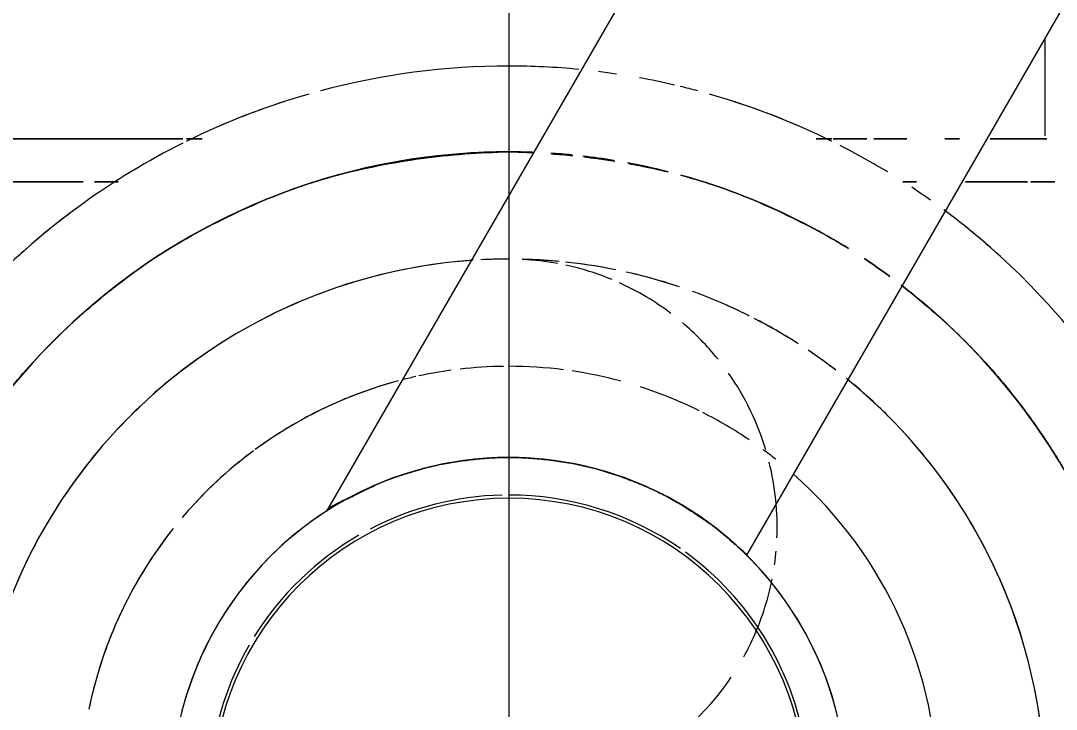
# Model space of a CAD drawing. Header units: metres. Extents: x 34 to 87, y -2.3 to 19.3.
# Drawn here: x 48.69489 to 48.71903, y 0.502 to 0.51806 of the extents above; entities that cross this region are included whole.
import ezdxf

# ---------------------------------------------------------------- set-up
doc = ezdxf.new("R2010")
doc.units = ezdxf.units.M
for name, color, linetype, lineweight in [('A-ANNO-DIMS', 7, 'Continuous', 5), ('A-ANNO-DIMS-25', 7, 'Continuous', 5), ('P-PIPE', 7, 'Continuous', 5), ('P-PIPE-CNTR', 7, 'Continuous', 5), ('P-SANR-FIXT', 7, 'Continuous', 5)]:
    doc.layers.add(name, color=color, linetype=linetype, lineweight=lineweight)
doc.styles.add('Arial_1', font='arial.ttf', dxfattribs={"height": 0.07499999999999998})
doc.dimstyles.new('Diagonal_-_2_mm_Arial_-_PRETO', dxfattribs={"dimscale": 0.3048, "dimtxt": 0.07651945499677275, "dimasz": 0.2460629921259842, "dimexe": 0.1968503937007874, "dimexo": 0.1230314960629921, "dimgap": 0.04101049868766404, "dimtad": 1, "dimrnd": 0.01, "dimzin": 0, "dimdsep": 46, "dimtxsty": 'Arial_1', "dimblk1": 'OBLIQUE', "dimblk2": 'OBLIQUE', "dimsah": 1, "dimcen": 0.09, "dimdle": 0.1968503937007874, "dimazin": 0, "dimtfac": 1, "dimtdec": 4, "dimtix": 1, "dimtmove": 0, "dimatfit": 3, "dimfxl": 1, "dimtvp": 1, "dimtolj": 1, "dimtzin": 0, "dimarcsym": 2})

# ---------------------------------------------------------------- blocks, each defined once
blk = doc.blocks.new('UT_Ducha higiênica - UT_Ducha higiênica-3698909-AA')
at = {"layer": 'P-SANR-FIXT'}
for p, q in [((-1.810262603872332, 0.5299137748155077), (-1.823709202515767, 0.5066235827755959)), ((-1.813910192409922, 0.505595966142876), (-1.80246837523823, 0.5254137748155803))]:
    blk.add_line(p, q, dxfattribs=at)
at = {"layer": 'P-SANR-FIXT', "color": 7, "true_color": 0xf3f3f3}
blk.add_line((-1.816855733293515, 0.5096575136304605), (-1.816862235594529, 0.5096592582628914), dxfattribs=at)
at = {"layer": 'P-SANR-FIXT', "color": 7, "true_color": 0xfafafa}
blk.add_line((-1.816862235594529, 0.5096592582628914), (-1.816855733293516, 0.5096575136304605), dxfattribs=at)
at = {"layer": 'P-SANR-FIXT'}
for centre, radius, start, end in [((-1.81945042604557, 0.5), 0.01499999999999988, 87.92686781552248, 172.2725933896836), ((-1.81945042604557, 0.5), 0.01500000000000015, 359.999999999999, 52.45709492384598), ((-1.819450426045496, 0.5), 0.007874580992595998, 6.043053894780682e-13, 180.0000000000002)]:
    blk.add_arc(centre, radius, start, end, dxfattribs=at)
at = {"layer": 'P-SANR-FIXT', "color": 254, "true_color": 0xdfdfdf}
for centre, radius, start, end in [((-1.819450426045571, 0.5), 0.01500000000000002, 87.92686781551487, 104.9999999999996), ((-1.819450426045571, 0.5), 0.01500000000000005, 105.5020637589448, 119.9999999999914), ((-1.819450426045571, 0.5), 0.01499999999999974, 119.9999999999999, 133.6210459063669), ((-1.81945042604557, 0.5), 0.01249999999999993, 94.12516387038426, 170.7271120676217), ((-1.81945042604557, 0.5), 0.01250000000000009, 90.00000000002875, 92.25423469218498), ((-1.81945042604557, 0.5), 0.01249999999999995, 84.63970986353418, 88.51524306647211), ((-1.81945042604557, 0.5), 0.01250000000000012, 78.50463818761904, 83.64536096419708), ((-1.81945042604557, 0.5), 0.0125, 71.46931792699326, 77.39263682149009), ((-1.819450426045571, 0.5), 0.01499999999999993, 46.37895409353064, 52.45709492384673), ((-1.81945042604557, 0.5), 0.01249999999999989, 63.36088257614692, 69.28959138024625), ((-1.81945042604557, 0.5), 0.01250000000000012, 57.31698703615653, 62.34781113139747), ((-1.819450426045571, 0.5), 0.01500000000000002, 134.9999999999999, 137.9656179443704), ((-1.819450426045571, 0.5), 0.01500000000000007, 42.03438205560971, 45.00000000000067), ((-1.81945042604557, 0.5), 0.01249999999999993, 52.45471550418785, 55.77625808814241), ((-1.819450426045554, 0.5000000000000007), 0.01000000000000022, 97.7680234082502, 102.1477611789512), ((-1.819450426045554, 0.5000000000000007), 0.01000000000000005, 90.73467850655098, 96.5625000001524), ((-1.819450426045554, 0.5000000000000007), 0.01000000000000024, 82.69536533139674, 90), ((-1.819450426045554, 0.5000000000000007), 0.01000000000000008, 75.00000000014633, 81.56250000015007), ((-1.819450426045554, 0.5000000000000007), 0.01000000000000009, 105.0000000001315, 120.0000000000004), ((-1.819450426045554, 0.5000000000000007), 0.009999999999999969, 102.5488362471006, 104.3393358432633), ((-1.81945042604557, 0.5), 0.01250000000000014, 5.088887490341588e-13, 50.87077809407312), ((-1.819450426045554, 0.5000000000000007), 0.01, 63.7144967614481, 72.14471713421297), ((-1.819450426045554, 0.5000000000000007), 0.009999999999999933, 55.97797647299984, 63.14075880307733), ((-1.819450426045554, 0.5000000000000007), 0.009999999999999962, 51.56250000010911, 53.70826467037396), ((-1.819450426045571, 0.5), 0.01499999999999996, 27.26107276225408, 32.3836565215001), ((-1.819450426045496, 0.5), 0.007874580992596008, 90.7786540101424, 118.6628311209551), ((-1.819450426045496, 0.5), 0.007874580992595961, 60.7755049514563, 89.54407680497617), ((-1.819450426045554, 0.5000000000000007), 0.009999999999999697, 6.361109362926828e-13, 48.49130284950536), ((-1.819450426045554, 0.5000000000000007), 0.01000000000000014, 135.0000000000915, 139.6527138589994), ((-1.819450426045586, 0.5000000000000092), 0.006999999999999816, 91.34515711355073, 117.548331630956), ((-1.819450426045586, 0.5000000000000092), 0.006999999999999816, 91.34515711355073, 117.548331630956), ((-1.819450426045586, 0.5000000000000092), 0.006999999999999883, 55.23102716010954, 89.9999999992471), ((-1.819450426045586, 0.5000000000000092), 0.006999999999999883, 55.23102716010954, 89.9999999992471), ((-1.819450426045496, 0.5), 0.007874580992595975, 120.1427071984765, 180.0000000000002), ((-1.819450426045496, 0.5), 0.00787458099259611, 8.078029001045219e-13, 59.13979484967984), ((-1.819450426045554, 0.5000000000000007), 0.01000000000000005, 141.5625000001269, 155.9466991410712), ((-1.819450426045586, 0.5000000000000092), 0.007000000000000006, 120.0000000000005, 148.0790607867763), ((-1.819450426045586, 0.5000000000000092), 0.007000000000000006, 120.0000000000005, 148.0790607867763), ((-1.819450426045586, 0.5000000000000092), 0.006999999999999986, 9.496322211367529, 54.05693338716117), ((-1.819450426045586, 0.5000000000000092), 0.006999999999999986, 9.496322211367529, 54.05693338716117), ((-1.819450426045554, 0.5000000000000007), 0.01000000000000019, 156.5625000000986, 168.4088900845289), ((-1.819450426045586, 0.5000000000000092), 0.006999999999999949, 150.000000000001, 174.0569333767313), ((-1.819450426045586, 0.5000000000000092), 0.006999999999999949, 150.000000000001, 174.0569333767313)]:
    blk.add_arc(centre, radius, start, end, dxfattribs=at)
at = {"layer": 'P-SANR-FIXT', "color": 7, "true_color": 0xf3f3f3}
for centre, radius, start, end in [((-1.819450426045571, 0.5), 0.01499999999999996, 84.42047891496541, 86.28793951583793), ((-1.819450426045571, 0.5), 0.01500000000000002, 80.64170349957523, 83.42559610029672), ((-1.819450426045571, 0.5), 0.01499999999999999, 75.71082009180722, 79.39155127627987), ((-1.819450426045571, 0.5), 0.01500000000000008, 60.00000000000085, 74.32985081805852), ((-1.819450426045571, 0.5), 0.01500000000000005, 58.2096607449789, 59.93486951286456), ((-1.81945042604557, 0.5), 0.01249999999999999, 90.00000000002952, 92.2542346921847), ((-1.81945042604557, 0.5), 0.01250000000000004, 84.63970986353526, 88.51524306647212), ((-1.81945042604557, 0.5), 0.01250000000000012, 78.50463818761907, 83.6453609641981), ((-1.819450426045571, 0.5), 0.0150000000000002, 53.83458269658388, 56.22198570471585), ((-1.81945042604557, 0.5), 0.01249999999999978, 71.469317926993, 77.3926368214899), ((-1.81945042604557, 0.5), 0.01250000000000009, 63.36088257614752, 69.28959138024656), ((-1.81945042604557, 0.5), 0.01250000000000011, 57.31698703615782, 62.34781113139851), ((-1.81945042604557, 0.5), 0.01250000000000002, 52.4547155041882, 55.77625808814274), ((-1.819450426045554, 0.5000000000000007), 0.01000000000000001, 97.76802340825047, 102.1477611789528), ((-1.819450426045554, 0.5000000000000007), 0.009999999999999896, 90.73467850655102, 96.56250000015251), ((-1.819450426045554, 0.5000000000000007), 0.01000000000000014, 82.69536533139691, 90.00000000000031), ((-1.819450426045554, 0.5000000000000007), 0.009999999999999792, 75.00000000014845, 81.56250000015238), ((-1.819450426045554, 0.5000000000000007), 0.01000000000000003, 102.5488362471018, 104.3393358432633), ((-1.819450426045554, 0.5000000000000007), 0.009999999999999924, 63.71449676144947, 72.14471713421413), ((-1.819450426045554, 0.5000000000000007), 0.009999999999999884, 55.97797647300125, 63.14075880307761), ((-1.819450426045554, 0.5000000000000007), 0.01, 120.0000000001237, 126.2917353296251), ((-1.819450426045554, 0.5000000000000007), 0.009999999999999886, 126.5625000001426, 135.0000000000005), ((-1.819450426045554, 0.5000000000000007), 0.01, 51.5625000001123, 53.70826467037512)]:
    blk.add_arc(centre, radius, start, end, dxfattribs=at)
at = {"layer": 'P-SANR-FIXT', "color": 253, "true_color": 0xa6a6a6}
for centre, radius, start, end in [((-1.81945042604557, 0.5), 0.01500000000000009, 84.42047891497313, 86.28793951584562), ((-1.81945042604557, 0.5), 0.01499999999999995, 80.64170349958287, 83.42559610030526), ((-1.81945042604557, 0.5), 0.01500000000000011, 75.7108200918144, 79.39155127628767), ((-1.81945042604557, 0.5), 0.01499999999999976, 58.20966074497802, 74.32985081806518), ((-1.81945042604557, 0.5), 0.01250000000000002, 94.1251638703832, 170.7271120676211), ((-1.81945042604557, 0.5), 0.01499999999999986, 53.83458269658238, 56.22198570471506), ((-1.819450426045571, 0.5), 0.01499999999999984, 137.9656179443707, 147.6163434785007), ((-1.819450426045571, 0.5), 0.01499999999999998, 32.38365652150009, 42.03438205560964), ((-1.819450426045554, 0.5000000000000007), 0.009999999999999985, 105.0000000001317, 126.2917353296269), ((-1.81945042604557, 0.5), 0.01250000000000006, 359.9999999999995, 50.87077809407202), ((-1.819450426045554, 0.5000000000000007), 0.01000000000000027, 126.5625000001429, 139.6527138590002), ((-1.819450426045496, 0.5), 0.007874580992595975, 6.106664988409952e-13, 180.0000000000002), ((-1.819450426045496, 0.5), 0.007874580992595975, 6.106664988409952e-13, 180.0000000000002), ((-1.819450426045554, 0.5000000000000007), 0.009999999999999787, 359.9999999999971, 48.49130284950257), ((-1.819450426045496, 0.5), 0.006924652297967796, 6.869998111961195e-13, 180.0000000000002), ((-1.819450426045554, 0.5000000000000007), 0.01000000000000004, 141.562500000128, 168.4088900845306)]:
    blk.add_arc(centre, radius, start, end, dxfattribs=at)
for points, knots in [([(-1.826963915011092, 0.5129825838554961), (-1.826699520463735, 0.5131330473806542), (-1.826154835598717, 0.5134215790338464), (-1.825293446708371, 0.5138245372140178), (-1.824392623189384, 0.5141783864350018), (-1.823458694974108, 0.5144671769570521), (-1.822495396547643, 0.5146882959124539), (-1.821173079019319, 0.5149090537146497), (-1.820145460112472, 0.5149867507995789), (-1.819450426045554, 0.515)], [0.7142857142857143, 0.7142857142857143, 0.7142857142857143, 0.7142857142857143, 0.75, 0.7857142857142857, 0.8214285714285714, 0.8571428571428571, 0.8928571428571428, 0.9285714285714286, 1, 1, 1, 1]), ([(-1.82345379993891, 0.5144558983626107), (-1.82313759549862, 0.5145408832755194), (-1.822495396547643, 0.5146882959124539), (-1.821173079019319, 0.5149090537146497), (-1.820145460112472, 0.5149867507995789), (-1.819450426045554, 0.515)], [0.8571428571428571, 0.8571428571428571, 0.8571428571428571, 0.8571428571428571, 0.8928571428571428, 0.9285714285714286, 1, 1, 1, 1]), ([(-1.826963915011093, 0.512982583855496), (-1.827228309586281, 0.512832120407157), (-1.827741203062765, 0.5125187983794645), (-1.82846477778119, 0.5120015758206784), (-1.829143297426279, 0.5114533182117168), (-1.829778948984076, 0.5108881588117663), (-1.830369528755214, 0.5103022571202782), (-1.831095804897199, 0.5094810922105256), (-1.831676544633594, 0.5087099663583495), (-1.8320509989988, 0.5081411328535183), (-1.832136207076283, 0.5080068259294488)], [0.2857142857142857, 0.2857142857142857, 0.2857142857142857, 0.2857142857142857, 0.3214285714285714, 0.3571428571428571, 0.3928571428571428, 0.4285714285714285, 0.4642857142857143, 0.5, 0.5714285714285714, 0.5933008504604715, 0.5933008504604715, 0.5933008504604715, 0.5933008504604715]), ([(-1.806764615208377, 0.5080069082011299), (-1.806849809573018, 0.5081412529752803), (-1.807080921032943, 0.5084923638925086), (-1.8074840097018, 0.5090528205950552), (-1.807986485979894, 0.5096867429519455), (-1.808531358236162, 0.5103021607887681), (-1.809121893755549, 0.5108881846236897), (-1.809709747647275, 0.511410806982378), (-1.810108199927154, 0.5117362067172879), (-1.810286545039971, 0.5118754340847446)], [0.4066991495411216, 0.4066991495411216, 0.4066991495411216, 0.4066991495411216, 0.4285714285714285, 0.4642857142857143, 0.5, 0.5357142857142857, 0.5714285714285714, 0.6071428571428571, 0.634798713186707, 0.634798713186707, 0.634798713186707, 0.634798713186707]), ([(-1.806764645014858, 0.5080068259294479), (-1.806710720557497, 0.507921828964204), (-1.806606515109028, 0.5077536213787667), (-1.806506382695391, 0.5075835893677344), (-1.806458029774483, 0.5074995150277848)], [0.5933008504588784, 0.5933008504588784, 0.5933008504588784, 0.5933008504588784, 0.6071428571428571, 0.6205710130504292, 0.6205710130504292, 0.6205710130504292, 0.6205710130504292]), ([(-1.813910192409923, 0.5055959661428772), (-1.813906679343498, 0.5056020509524161), (-1.813934059134279, 0.5056346924585065), (-1.814033783820431, 0.5057251272012268), (-1.814140281569849, 0.5058142938870458), (-1.814273464247535, 0.5059305858484928), (-1.814432537358179, 0.5060720185901013), (-1.814590219594944, 0.506202107151573), (-1.814732618810662, 0.506309773465422), (-1.81484834954931, 0.5063903989623959), (-1.814971670017075, 0.506473071258869), (-1.81514417891509, 0.5065888830361566), (-1.815376364778157, 0.5067391118069118), (-1.815681629483467, 0.5069200845474612), (-1.816014069419673, 0.5070893043309548), (-1.816372095879955, 0.5072464759542671), (-1.816876684439009, 0.5074460882068175), (-1.817543262903881, 0.5076582125925019), (-1.818240038908712, 0.5077875043916815), (-1.818800523404078, 0.5078474528598557), (-1.819214147749628, 0.5078749139908659), (-1.819620052811278, 0.507878871263414), (-1.820019458011557, 0.5078565329428354), (-1.820343822537004, 0.5078228276591584), (-1.820597111551302, 0.5077889769400064), (-1.820814579695917, 0.5077572982910399), (-1.821057279644726, 0.5077130749491048), (-1.821411321104828, 0.507629499777445), (-1.821749467197496, 0.5075293319332943), (-1.822068692229925, 0.5074254544350865), (-1.822374151543749, 0.5073203918845294), (-1.822737476447466, 0.5071506250088986), (-1.823039876746233, 0.5069970035234227), (-1.82325368591196, 0.5068990252463837), (-1.823438696627211, 0.5068145899894995), (-1.823620018144152, 0.5067172384511348), (-1.823691722357381, 0.5066538592980515), (-1.823709202515769, 0.5066235827755982)], [0, 0, 0, 0, 0.05555555555555555, 0.08333333333333333, 0.1111111111111111, 0.1388888888888889, 0.1666666666666667, 0.1944444444444444, 0.2083333333333333, 0.2222222222222222, 0.2361111111111111, 0.25, 0.2777777777777778, 0.3055555555555556, 0.3333333333333333, 0.361111111111111, 0.3888888888888888, 0.4444444444444444, 0.5, 0.5277777777777778, 0.5555555555555556, 0.5833333333333334, 0.6111111111111112, 0.6388888888888888, 0.6527777777777777, 0.6666666666666666, 0.6875, 0.7083333333333333, 0.75, 0.7708333333333333, 0.7916666666666666, 0.8333333333333333, 0.875, 0.890625, 0.9166666666666666, 0.9583333333333333, 1, 1, 1, 1])]:
    blk.add_open_spline(points, degree=3, knots=knots, dxfattribs=at)
at = {"layer": 'P-SANR-FIXT', "color": 254, "true_color": 0xdfdfdf}
for points, knots in [([(-1.819450426045555, 0.515), (-1.820145460112472, 0.5149867507995789), (-1.82117307901928, 0.5149090537145415), (-1.822495396547708, 0.5146882959126342), (-1.823137595498476, 0.5145408832751228), (-1.82345379993891, 0.5144558983626107)], [0, 0, 0, 0, 0.07142857142857142, 0.1071428571428571, 0.1428571428571428, 0.1428571428571428, 0.1428571428571428, 0.1428571428571428]), ([(-1.817707231253978, 0.5148828056544354), (-1.817604860262349, 0.51487080422722), (-1.817363536750409, 0.5148402886236273), (-1.817124272517818, 0.5148047298860049), (-1.816986901551128, 0.5147825599625063)], [0.06057700342981052, 0.06057700342981052, 0.06057700342981052, 0.06057700342981052, 0.07142857142857142, 0.08624488553443418, 0.08624488553443418, 0.08624488553443418, 0.08624488553443418]), ([(-1.81666830766333, 0.5147279664552629), (-1.816581951417802, 0.5147123035937351), (-1.816271024946382, 0.5146533549416462), (-1.815964381639458, 0.5145860400898584), (-1.815744886045154, 0.5145323200058008)], [0.09774800600360561, 0.09774800600360561, 0.09774800600360561, 0.09774800600360561, 0.1071428571428571, 0.1316978131291491, 0.1316978131291491, 0.1316978131291491, 0.1316978131291491]), ([(-1.826963915011093, 0.512982583855496), (-1.827228309586281, 0.512832120407157), (-1.827741203062765, 0.5125187983794645), (-1.82846477778119, 0.5120015758206784), (-1.829143297426279, 0.5114533182117168), (-1.829778948984076, 0.5108881588117663), (-1.830369528755214, 0.5103022571202782), (-1.831095804897199, 0.5094810922105256), (-1.831738852077126, 0.5086272324287094), (-1.832301854968269, 0.5077537278222987), (-1.83280897011351, 0.5068551895399477), (-1.833563190334772, 0.5052541070982723), (-1.834265513037531, 0.5028859037594363), (-1.834450426045554, 0.5009692221810875), (-1.834450426045554, 0.5)], [0.2857142857142857, 0.2857142857142857, 0.2857142857142857, 0.2857142857142857, 0.3214285714285714, 0.3571428571428571, 0.3928571428571428, 0.4285714285714285, 0.4642857142857143, 0.5, 0.5714285714285714, 0.6071428571428571, 0.6428571428571428, 0.7142857142857143, 0.8571428571428571, 1, 1, 1, 1]), ([(-1.806458040785935, 0.5074994846340373), (-1.806506393425848, 0.5075835597495895), (-1.806606519826713, 0.5077536083570412), (-1.806710699429269, 0.5079218872822229), (-1.806764615208377, 0.5080069082011299)], [0.3794289869495707, 0.3794289869495707, 0.3794289869495707, 0.3794289869495707, 0.3928571428571428, 0.4066991495411216, 0.4066991495411216, 0.4066991495411216, 0.4066991495411216])]:
    blk.add_open_spline(points, degree=3, knots=knots, dxfattribs=at)
at = {"layer": 'P-SANR-FIXT', "color": 253, "true_color": 0xa6a6a6}
for points in [[(-1.819450426045554, 0.515), (-1.81926454205158, 0.5149964565560039), (-1.819079370097224, 0.5149901558165589), (-1.818895024811527, 0.5149810881204132)], [(-1.826963915011092, 0.5129825838554961), (-1.826699520463735, 0.5131330473806542), (-1.826154835598717, 0.5134215790338464), (-1.825293446708371, 0.5138245372140178), (-1.824392623189384, 0.5141783864350018), (-1.8237700043792, 0.514370913449702), (-1.82345379993891, 0.5144558983626107)], [(-1.811936937080024, 0.5129825838554815), (-1.811800974545665, 0.5129052093792843), (-1.811667113767671, 0.5128261959951886), (-1.811535311195354, 0.5127453158300587)], [(-1.811167276611069, 0.5125109251265738), (-1.810964299233119, 0.5123767042143149), (-1.810766397772946, 0.5122372438984716), (-1.810573507953309, 0.5120940103174855)]]:
    blk.add_open_spline(points, degree=3, dxfattribs=at)
at = {"layer": 'P-SANR-FIXT', "color": 254, "true_color": 0xdfdfdf}
for points in [[(-1.818895024811523, 0.5149810881204244), (-1.819079370097222, 0.514990155816564), (-1.81926454205158, 0.5149964565560039), (-1.819450426045555, 0.515)], [(-1.818459483802471, 0.514954394193614), (-1.818294614994516, 0.5149422763763428), (-1.818130490975255, 0.5149279057113244), (-1.81796719561213, 0.5149112751299793)], [(-1.82345379993891, 0.5144558983626107), (-1.823770004379344, 0.5143709134500986), (-1.824392623190312, 0.5141783864375612), (-1.82529344670491, 0.5138245372044649), (-1.826154835611634, 0.5134215790694983), (-1.826699520435904, 0.5131330473038349), (-1.826963915011093, 0.512982583855496)], [(-1.815447052152202, 0.5144558983626027), (-1.815130847711768, 0.51437091345009), (-1.814508228900801, 0.5141783864375515), (-1.813607405386204, 0.5138245372044534), (-1.812746016479481, 0.5134215790694853), (-1.812201331655211, 0.5131330473038209), (-1.811936937080024, 0.5129825838554815)], [(-1.811535311245513, 0.5127453156916122), (-1.811667113809043, 0.512826195880996), (-1.811800974559977, 0.5129052093397807), (-1.811936937080024, 0.5129825838554815)], [(-1.810573507802104, 0.5120940107348434), (-1.810766397483765, 0.5122372446966689), (-1.810964299148389, 0.5123767044481886), (-1.811167276611069, 0.5125109251265738)]]:
    blk.add_open_spline(points, degree=3, dxfattribs=at)
at = {"layer": 'P-SANR-FIXT', "color": 7, "true_color": 0xf3f3f3}
for points in [[(-1.817967195612119, 0.5149112751300107), (-1.818130490975244, 0.5149279057113577), (-1.818294614994505, 0.5149422763763734), (-1.818459483802462, 0.5149543941936399)], [(-1.811936937080024, 0.5129825838554815), (-1.812201331627381, 0.5131330473806401), (-1.812746016492398, 0.5134215790338335), (-1.813607405382743, 0.5138245372140062), (-1.81450822890173, 0.514178386434992), (-1.815130847711913, 0.5143709134496933), (-1.815447052152203, 0.5144558983626027)]]:
    blk.add_open_spline(points, degree=3, dxfattribs=at)
for points, knots in [([(-1.816986901551146, 0.5147825599624584), (-1.817124272517832, 0.5148047298859687), (-1.817363536750409, 0.5148402886236279), (-1.817604860262342, 0.5148708042272385), (-1.81770723125397, 0.5148828056544591)], [0.9137551144655657, 0.9137551144655657, 0.9137551144655657, 0.9137551144655657, 0.9285714285714286, 0.9394229965701894, 0.9394229965701894, 0.9394229965701894, 0.9394229965701894]), ([(-1.815744886045083, 0.5145323200059984), (-1.815964381639373, 0.5145860400900922), (-1.816271024946378, 0.5146533549416595), (-1.816581951417819, 0.5147123035936906), (-1.816668307663349, 0.5147279664552109)], [0.8683021868708507, 0.8683021868708507, 0.8683021868708507, 0.8683021868708507, 0.8928571428571428, 0.9022519939963942, 0.9022519939963942, 0.9022519939963942, 0.9022519939963942])]:
    blk.add_open_spline(points, degree=3, knots=knots, dxfattribs=at)
at = {"layer": 'P-SANR-FIXT'}
for points, knots in [([(-1.832136236882763, 0.5080069082011307), (-1.832051042518116, 0.5081412529752906), (-1.831819931058185, 0.5084923638925274), (-1.831416842389321, 0.5090528205950813), (-1.830914366111227, 0.5096867429519696), (-1.830369493854959, 0.5103021607887906), (-1.82977895833557, 0.5108881846237106), (-1.829143294920553, 0.511453311295427), (-1.828464778452597, 0.5120015776738926), (-1.827741202882861, 0.5125187978828973), (-1.827228309558449, 0.5128321203303379), (-1.826963915011092, 0.5129825838554961)], [0.4066991495395284, 0.4066991495395284, 0.4066991495395284, 0.4066991495395284, 0.4285714285714285, 0.4642857142857143, 0.5, 0.5357142857142857, 0.5714285714285714, 0.6071428571428571, 0.6428571428571428, 0.6785714285714286, 0.7142857142857143, 0.7142857142857143, 0.7142857142857143, 0.7142857142857143]), ([(-1.810286544711526, 0.5118754349913156), (-1.810108199189169, 0.5117362087542662), (-1.809709746033355, 0.5114108114371113), (-1.809121903107044, 0.5108881588117454), (-1.808531323335906, 0.5103022571202557), (-1.807805047193922, 0.5094810922105009), (-1.807224307457534, 0.5087099663583314), (-1.806849853092334, 0.5081411328535078), (-1.806764645014858, 0.5080068259294479)], [0.3652012868132929, 0.3652012868132929, 0.3652012868132929, 0.3652012868132929, 0.3928571428571428, 0.4285714285714285, 0.4642857142857143, 0.5, 0.5714285714285714, 0.5933008504588784, 0.5933008504588784, 0.5933008504588784, 0.5933008504588784]), ([(-1.823709202515769, 0.5066235827755982), (-1.823685895637918, 0.5066639514722026), (-1.823601822457074, 0.5067285099901238), (-1.823429523739743, 0.506817254419959), (-1.823311462781457, 0.5068731342132731), (-1.823213898902501, 0.5069169555087566), (-1.823106276395419, 0.5069666922805975), (-1.822949396646638, 0.5070433924381947), (-1.822732519146267, 0.5071516346404247), (-1.822495419352139, 0.5072628887338383), (-1.822297101168902, 0.5073452621781941), (-1.822145076114396, 0.5074000388503342), (-1.821989136910544, 0.5074510966662704), (-1.821774806344563, 0.5075206270938114), (-1.821496508854964, 0.5076046741379087), (-1.821205809130955, 0.5076795453539624), (-1.82096637790245, 0.5077301662768192), (-1.820783522218379, 0.5077617416576645), (-1.820597109088558, 0.5077889984634348), (-1.820343823958869, 0.5078228152326054), (-1.820019457528488, 0.50785653716467), (-1.819620052940701, 0.5078788701323058), (-1.819214147715004, 0.5078749142934642), (-1.81880052341315, 0.5078474527805706), (-1.81824003890347, 0.507787504437499), (-1.817543262905704, 0.5076582125765706), (-1.816876684438783, 0.5074460882087947), (-1.816372095879998, 0.5072464759538948), (-1.816014069419661, 0.5070893043310547), (-1.815681629483471, 0.5069200845474345), (-1.815376364778156, 0.5067391118069192), (-1.815144178915091, 0.5065888830361559), (-1.814971670017075, 0.5064730712588694), (-1.81484834954931, 0.506390398962396), (-1.814732618810663, 0.5063097734654223), (-1.814590219594944, 0.5062021071515731), (-1.814432537358179, 0.5060720185901014), (-1.814273464247535, 0.5059305858484927), (-1.814140281569849, 0.5058142938870457), (-1.814033783820431, 0.5057251272012268), (-1.813934059134279, 0.5056346924585065), (-1.813906679343498, 0.5056020509524161), (-1.813910192409923, 0.5055959661428773)], [0, 0, 0, 0, 0.05555555555555555, 0.08333333333333333, 0.09722222222222221, 0.1111111111111111, 0.125, 0.1388888888888889, 0.1666666666666667, 0.1944444444444444, 0.2083333333333333, 0.2222222222222222, 0.2361111111111111, 0.25, 0.2777777777777778, 0.3055555555555556, 0.3194444444444444, 0.3333333333333333, 0.3472222222222222, 0.361111111111111, 0.3888888888888888, 0.4166666666666666, 0.4444444444444444, 0.4722222222222222, 0.5, 0.5555555555555556, 0.6111111111111112, 0.6388888888888888, 0.6666666666666666, 0.6944444444444444, 0.7222222222222222, 0.75, 0.7638888888888888, 0.7777777777777778, 0.7916666666666667, 0.8055555555555556, 0.8333333333333333, 0.861111111111111, 0.8888888888888888, 0.9166666666666666, 0.9444444444444444, 1, 1, 1, 1])]:
    blk.add_open_spline(points, degree=3, knots=knots, dxfattribs=at)
blk = doc.blocks.new('Joelho 90 com Bucha de Latao - Agua Fria_Soldavel - MEP - Tigre - Standard-V12-AA')
at = {"layer": 'P-PIPE', "color": 254, "true_color": 0xdfdfdf}
for p, q in [((-1.831984432216793, 0.5153000000000005), (-1.827055878965226, 0.5153000000000005)), ((-1.827055878965226, 0.5153000000000005), (-1.831984432216793, 0.5153000000000005)), ((-1.826974579294075, 0.5153000000000005), (-1.826607693311036, 0.5153000000000005)), ((-1.826607693311036, 0.5153000000000005), (-1.826974579294075, 0.5153000000000005)), ((-1.808239410181278, 0.5153000000000005), (-1.807429610765384, 0.5153000000000005)), ((-1.806916419874335, 0.5153000000000005), (-1.808239410181277, 0.5153000000000005)), ((-1.807429610765384, 0.5153000000000005), (-1.806916419874335, 0.5153000000000005)), ((-1.831538837011186, 0.5143000000000005), (-1.829378205253414, 0.5143000000000005)), ((-1.829378205253414, 0.5143000000000005), (-1.831538837011186, 0.5143000000000005)), ((-1.829116249841487, 0.5143000000000005), (-1.828563945116548, 0.5143000000000005)), ((-1.828563945116548, 0.5143000000000005), (-1.829116249841487, 0.5143000000000005)), ((-1.808808245145128, 0.5143000000000005), (-1.807362015079939, 0.5143000000000005)), ((-1.807362015079941, 0.5143000000000005), (-1.80880824514513, 0.5143000000000005)), ((-1.807291429376419, 0.5143000000000005), (-1.806728466977754, 0.5143000000000005)), ((-1.806728466977756, 0.5143000000000005), (-1.807291429376421, 0.5143000000000005))]:
    blk.add_line(p, q, dxfattribs=at)
at = {"layer": 'P-PIPE', "color": 7, "true_color": 0xf3f3f3}
for p, q in [((-1.812293158780073, 0.5153000000000005), (-1.811926272797063, 0.5153000000000005)), ((-1.811926272797062, 0.5153000000000005), (-1.812293158780072, 0.5153000000000005)), ((-1.811896581149989, 0.5153000000000005), (-1.811110377955281, 0.5153000000000005)), ((-1.811110377955279, 0.5153000000000005), (-1.811896581149988, 0.5153000000000005)), ((-1.810950426045555, 0.5153000000000005), (-1.810181094510816, 0.5153000000000005)), ((-1.810181094510814, 0.5153000000000005), (-1.810950426045553, 0.5153000000000005)), ((-1.809295205796486, 0.5153000000000005), (-1.808951762211295, 0.5153000000000005)), ((-1.808951762211295, 0.5153000000000005), (-1.809295205796485, 0.5153000000000005)), ((-1.810272629397549, 0.5143000000000005), (-1.809954474011445, 0.5143000000000005)), ((-1.809954474011447, 0.5143000000000005), (-1.810272629397551, 0.5143000000000005))]:
    blk.add_line(p, q, dxfattribs=at)
at = {"layer": 'P-PIPE', "color": 254, "true_color": 0xdfdfdf}
for radius, start, end in [(0.01700000000000014, 90.00000000000018, 105.000000000001), (0.01700000000000025, 84.51229715796372, 90), (0.01700000000000015, 105.9377760294579, 116.2745574195083), (0.01699999999999984, 107.9766967579595, 113.3537822828452), (0.01700000000000018, 116.5756846348436, 134.9999999999999), (0.01700000000000013, 126.6456970341335, 132.0215700275652), (0.01699999999999998, 44.99999999999986, 53.39022247079161), (0.01699999999999982, 47.97842997244478, 53.35430296588326), (0.01699999999999996, 42.21715758146507, 44.95971262857442), (0.01699999999999987, 30.34063671691747, 42.20760599231757)]:
    blk.add_arc((-1.819450426045554, 0.500000000000012), radius, start, end, dxfattribs=at)
at = {"layer": 'P-PIPE', "color": 7, "true_color": 0xf3f3f3}
for radius, start, end in [(0.01700000000000011, 81.53021778011299, 82.97059010488057), (0.01700000000000024, 76.88931028342527, 79.70588235301543), (0.01700000000000007, 74.99999999999983, 76.43098617977004), (0.01700000000000005, 63.72544258059904, 74.06222397062834), (0.01700000000000004, 70.0000000000005, 72.02330324206348), (0.01699999999999987, 66.64621771711465, 69.38694896523924), (0.01699999999999991, 58.73476292667426, 62.98646755653965), (0.01699999999999999, 54.69609385602251, 56.48417842036918)]:
    blk.add_arc((-1.819450426045554, 0.500000000000012), radius, start, end, dxfattribs=at)
blk = doc.blocks.new('DIMBLOCK7-AA')
at = {"layer": 'A-ANNO-DIMS-25'}
for p, q in [((47.98984820292018, -0.05999999999999989), (47.98984820292018, 0.6599999999999998)), ((47.98984820292018, 0.6000000000000001), (47.92984820292018, 0.6000000000000001)), ((47.98984820292018, 0.6000000000000001), (48.35352727786283, 0.6000000000000001)), ((47.98984820292018, 0), (47.92984820292018, 0)), ((47.98984820292018, 0), (49.79498956635069, 0))]:
    blk.add_line(p, q, dxfattribs=at)
at = {"layer": 'A-ANNO-DIMS-25', "lineweight": 20}
for p, q in [((47.98984820292018, 0.5999999999999999), (47.95234820292018, 0.6375)), ((47.98984820292018, 0.5999999999999999), (48.02734820292018, 0.5624999999999999)), ((47.98984820292018, 0), (47.95234820292018, 0.03750000000000001)), ((47.98984820292018, 0), (48.02734820292018, -0.03750000000000001))]:
    blk.add_line(p, q, dxfattribs=at)
at = {"layer": 'A-ANNO-DIMS-25', "color": 0, "insert": (47.87998097761344, 0.1987588749273468), "char_height": 0.07499999999999998, "width": 0.2429787001743676, "attachment_point": 1, "rotation": 90, "line_spacing_factor": 0.9417779076525878, "style": 'Arial_1'}
blk.add_mtext('0,60', dxfattribs=at)
blk = doc.blocks.new('_Oblique')
at = {"color": 0, "linetype": 'ByBlock', "lineweight": -2}
blk.add_line((-0.5, -0.5), (0.5, 0.5), dxfattribs=at)

msp = doc.modelspace()

# ---------------------------------------------------------------- linework, layer by layer
at = {"layer": 'P-PIPE', "color": 254, "true_color": 0xdfdfdf}
msp.add_line((48.71877685181771, 0.515372118127139), (48.71877685181771, 0.517650635095028), dxfattribs=at)
at = {"layer": 'P-PIPE', "color": 254, "true_color": 0xdfefdf}
for centre, radius, start, end in [((48.70627685181771, 0.5000000000000007), 0.01250000000000329, 95.51791299796066, 138.07950993372), ((48.70627685181771, 0.5000000000000007), 0.01250000000000246, 16.47114317029104, 45.00000000000473), ((48.70627685181771, 0.5000000000000007), 0.0124999999999996, 139.3028692238773, 162.1261045520841), ((48.70627685181771, 0.5062500000000008), 0.006249999999996689, 351.9615242274067, 354.8849603623168), ((48.70627685181771, 0.5000000000000007), 0.01250000000000284, 0, 15.34866198312671), ((48.70627685181771, 0.5062500000000008), 0.006250000000001421, 269.9999999999996, 325.9551695744647)]:
    msp.add_arc(centre, radius, start, end, dxfattribs=at)
at = {"layer": 'P-PIPE', "color": 7, "true_color": 0xf3f9f3}
for centre, radius, start, end in [((48.70627685181771, 0.5000000000000007), 0.01250000000000268, 93.83736517402129, 95.51791299796099), ((48.70627685181771, 0.5000000000000007), 0.01250000000000006, 90.00000000009706, 93.02588875266827), ((48.70627685181771, 0.5062500000000008), 0.006250000000000423, 79.54412928494037, 87.15160262022458), ((48.70627685181771, 0.5062500000000008), 0.006249999999996998, 67.42254297871894, 77.79816236508), ((48.70627685181771, 0.5062500000000008), 0.006249999999996823, 52.90619305467209, 65.6744097955016), ((48.70627685181771, 0.5062500000000008), 0.006250000000002514, 38.81332511413249, 49.73019720693829), ((48.70627685181771, 0.5062500000000008), 0.006250000000000152, 16.7392457243648, 35.08032981092404), ((48.70627685181771, 0.5000000000000007), 0.01250000000000311, 45.00000000007215, 50.99665001730054), ((48.70627685181771, 0.5062500000000008), 0.006249999999998465, 357.6922379738986, 14.05101552967636), ((48.70627685181771, 0.5062500000000008), 0.006250000000000876, 331.0582854122954, 341.7261092138128)]:
    msp.add_arc(centre, radius, start, end, dxfattribs=at)
at = {"layer": 'P-PIPE', "color": 7, "true_color": 0xfafcfa}
for centre, radius, start, end in [((48.70627685181771, 0.5000000000000007), 0.01249999999999732, 84.8507801511675, 88.58979325117423), ((48.70627685181771, 0.5000000000000007), 0.0124999999999968, 78.90570637320316, 83.9607332180902), ((48.70627685181771, 0.5000000000000007), 0.01250000000000256, 71.82415999716368, 76.791509662439), ((48.70627685181771, 0.5000000000000007), 0.01249999999999696, 63.94991553585781, 70.0027754289024), ((48.70627685181771, 0.5000000000000007), 0.01250000000000247, 57.45206473795448, 62.80850401603113), ((48.70627685181771, 0.5000000000000007), 0.01249999999999985, 52.60264397353311, 56.10491213019701), ((48.70627685181771, 0.5062500000000008), 0.006250000000001353, 341.7261092138115, 348.9270654914447)]:
    msp.add_arc(centre, radius, start, end, dxfattribs=at)
at = {"layer": 'P-PIPE-CNTR'}
msp.add_line((48.70627685181763, 0.4750000000000007), (48.70627685181763, 0.5250000000000007), dxfattribs=at)

# ---------------------------------------------------------------- block references
at = {"layer": 'P-PIPE', "color": 254, "true_color": 0xdfdfdf}
msp.add_blockref('Joelho 90 com Bucha de Latao - Agua Fria_Soldavel - MEP - Tigre - Standard-V12-AA', (50.52572727786326, 0), dxfattribs=at)
at = {"layer": 'P-SANR-FIXT', "color": 254, "true_color": 0xdfdfdf}
msp.add_blockref('UT_Ducha higiênica - UT_Ducha higiênica-3698909-AA', (50.52572727786326, 0), dxfattribs=at)

# ---------------------------------------------------------------- dimensions: what is measured, and where the dimension line sits
at = {"layer": 'A-ANNO-DIMS'}
dim = msp.add_linear_dim(base=(47.98984820292019, 0.6000000000000002), p1=(49.8324895663507, 0), p2=(48.39102727786283, 0.6000000000000001), angle=89.99999999999991, dimstyle='Diagonal_-_2_mm_Arial_-_PRETO', override={"dimpost": '<>', "dimfxl": 1.561349906053312}, dxfattribs=at)
dim.commit()
dim.dimension.update_dxf_attribs({"geometry": 'DIMBLOCK7-AA', "text_midpoint": (47.93905522861817, 0.2999999999999863)})

doc.saveas('drawing.dxf')
